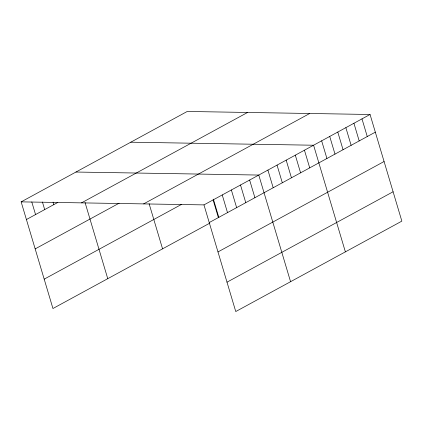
<?xml version="1.0" encoding="UTF-8"?>
<svg xmlns="http://www.w3.org/2000/svg" width="423" height="423" viewBox="0 0 423 423"><rect width="100%" height="100%" fill="white"/><g stroke="black" fill="none" stroke-linecap="round" stroke-linejoin="round"><path stroke-width="0.63" d="M21.15 201.871L187.246 111.461L370.056 114.485L401.85 221.129L235.754 311.54L203.965 204.896L21.15 201.871L52.944 308.515L209.819 223.122M26.416 219.537L57.819 202.448M81.48 202.866L247.571 112.46M35.172 248.898L119.101 203.214M143.635 203.897L309.731 113.486M44.188 279.154L181.472 204.425M203.965 204.896L370.056 114.485M209.232 222.561L375.323 132.15M217.982 251.923L384.079 161.517M227.003 282.178L393.099 191.767M130.77 142.202L313.586 145.226L345.38 251.87M75.96 172.034L258.776 175.059L290.569 281.702M361.993 118.874L367.259 136.544M353.924 123.267L359.19 140.933M345.855 127.656L351.122 145.327M337.787 132.05L343.053 149.716M329.723 136.439L334.99 154.109M321.654 140.833L326.921 158.498M304.449 150.197L309.715 167.862M295.317 155.167L300.584 172.838M286.181 160.143L291.447 177.808M277.044 165.113L282.31 182.784M267.912 170.088L273.179 187.754M249.639 180.034L254.905 197.7M240.502 185.004L245.774 202.67M231.37 189.975L236.637 207.645M222.234 194.95L227.5 212.616M213.382 199.143L218.855 217.496M213.097 199.92L218.368 217.591M149.113 203.727L162.564 248.846M85.06 202.548L107.754 278.678M53.071 202.099L53.821 204.621M42.432 202.02L44.69 209.591M31.788 201.945L35.553 214.567"/></g></svg>
